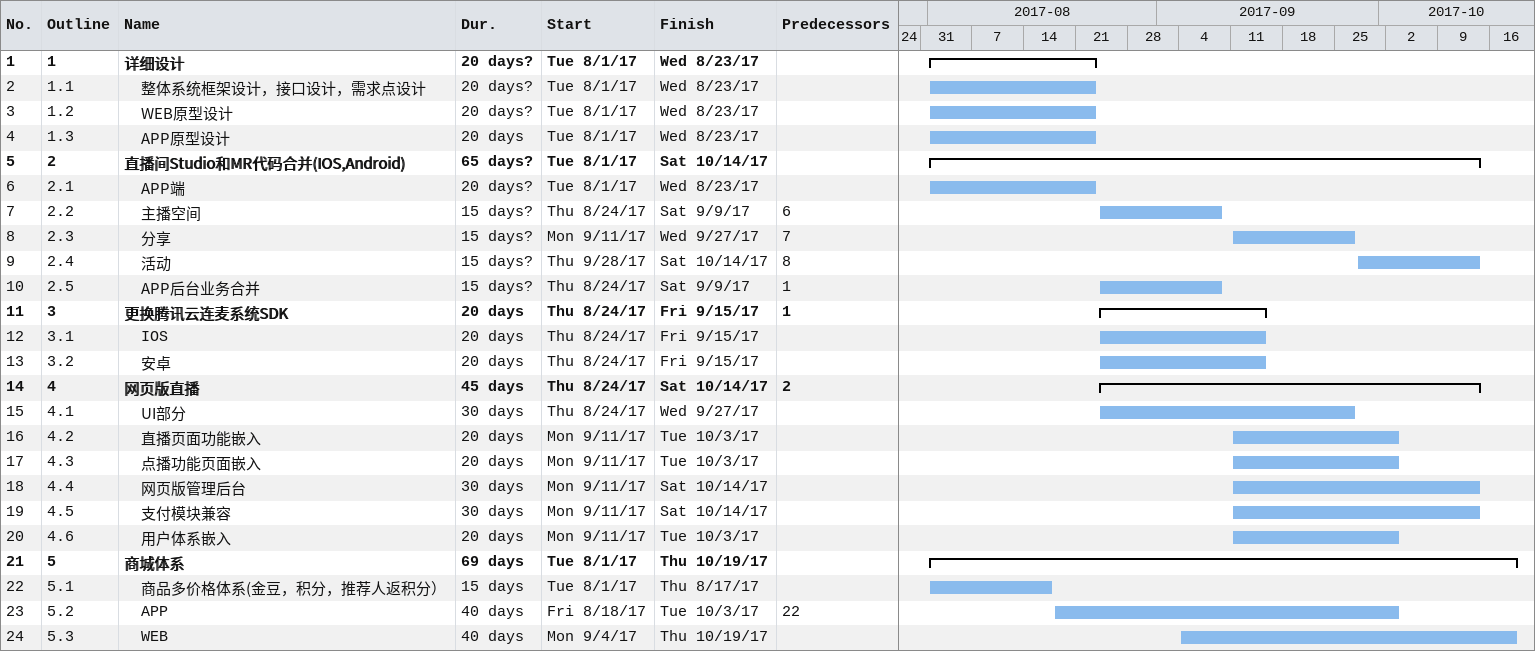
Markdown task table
| ID | WBS | Task | Duration | Start | Finish | Predecessors |
|---|---|---|---|---|---|---|
| 1 | 1 | **详细设计** | 20d? | 2017-08-01 | 2017-08-23 |  |
| 2 | 1.1 | 整体系统框架设计，接口设计，需求点设计 | 20d? | 2017-08-01 | 2017-08-23 |  |
| 3 | 1.2 | WEB原型设计 | 20d? | 2017-08-01 | 2017-08-23 |  |
| 4 | 1.3 | APP原型设计 | 20d | 2017-08-01 | 2017-08-23 |  |
| 5 | 2 | **直播间Studio和MR代码合并(IOS,Android)** | 65d? | 2017-08-01 | 2017-10-14 |  |
| 6 | 2.1 | APP端 | 20d? | 2017-08-01 | 2017-08-23 |  |
| 7 | 2.2 | 主播空间 | 15d? | 2017-08-24 | 2017-09-09 | 6 |
| 8 | 2.3 | 分享 | 15d? | 2017-09-11 | 2017-09-27 | 7 |
| 9 | 2.4 | 活动 | 15d? | 2017-09-28 | 2017-10-14 | 8 |
| 10 | 2.5 | APP后台业务合并 | 15d? | 2017-08-24 | 2017-09-09 | 1 |
| 11 | 3 | **更换腾讯云连麦系统SDK** | 20d | 2017-08-24 | 2017-09-15 | 1 |
| 12 | 3.1 | IOS | 20d | 2017-08-24 | 2017-09-15 |  |
| 13 | 3.2 | 安卓 | 20d | 2017-08-24 | 2017-09-15 |  |
| 14 | 4 | **网页版直播** | 45d | 2017-08-24 | 2017-10-14 | 2 |
| 15 | 4.1 | UI部分 | 30d | 2017-08-24 | 2017-09-27 |  |
| 16 | 4.2 | 直播页面功能嵌入 | 20d | 2017-09-11 | 2017-10-03 |  |
| 17 | 4.3 | 点播功能页面嵌入 | 20d | 2017-09-11 | 2017-10-03 |  |
| 18 | 4.4 | 网页版管理后台 | 30d | 2017-09-11 | 2017-10-14 |  |
| 19 | 4.5 | 支付模块兼容 | 30d | 2017-09-11 | 2017-10-14 |  |
| 20 | 4.6 | 用户体系嵌入 | 20d | 2017-09-11 | 2017-10-03 |  |
| 21 | 5 | **商城体系** | 69d | 2017-08-01 | 2017-10-19 |  |
| 22 | 5.1 | 商品多价格体系(金豆，积分，推荐人返积分） | 15d | 2017-08-01 | 2017-08-17 |  |
| 23 | 5.2 | APP | 40d | 2017-08-18 | 2017-10-03 | 22 |
| 24 | 5.3 | WEB | 40d | 2017-09-04 | 2017-10-19 |  |
